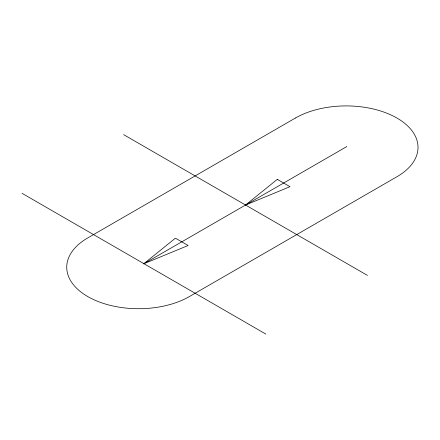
<?xml version="1.0" encoding="UTF-8"?>
<svg xmlns="http://www.w3.org/2000/svg" width="440" height="440" viewBox="0 0 440 440"><rect width="100%" height="100%" fill="white"/><g stroke="black" fill="none" stroke-linecap="round" stroke-linejoin="round"><path stroke-width="0.66" d="M143.666 263.841L175.417 238.178L188.122 245.509L143.666 263.841L346.885 146.514M123.607 134.629L367.472 275.423M22 193.292L265.859 334.087M277.294 179.361L245.542 205.024L289.993 186.692L277.294 179.361M295.361 118.058L87.775 237.908A71.847 41.481 0 0 0 87.775 296.571A71.847 41.481 0 0 0 189.382 296.571L396.968 176.721A71.847 41.481 0 0 0 396.968 118.058A71.847 41.481 0 0 0 295.361 118.058"/></g></svg>
